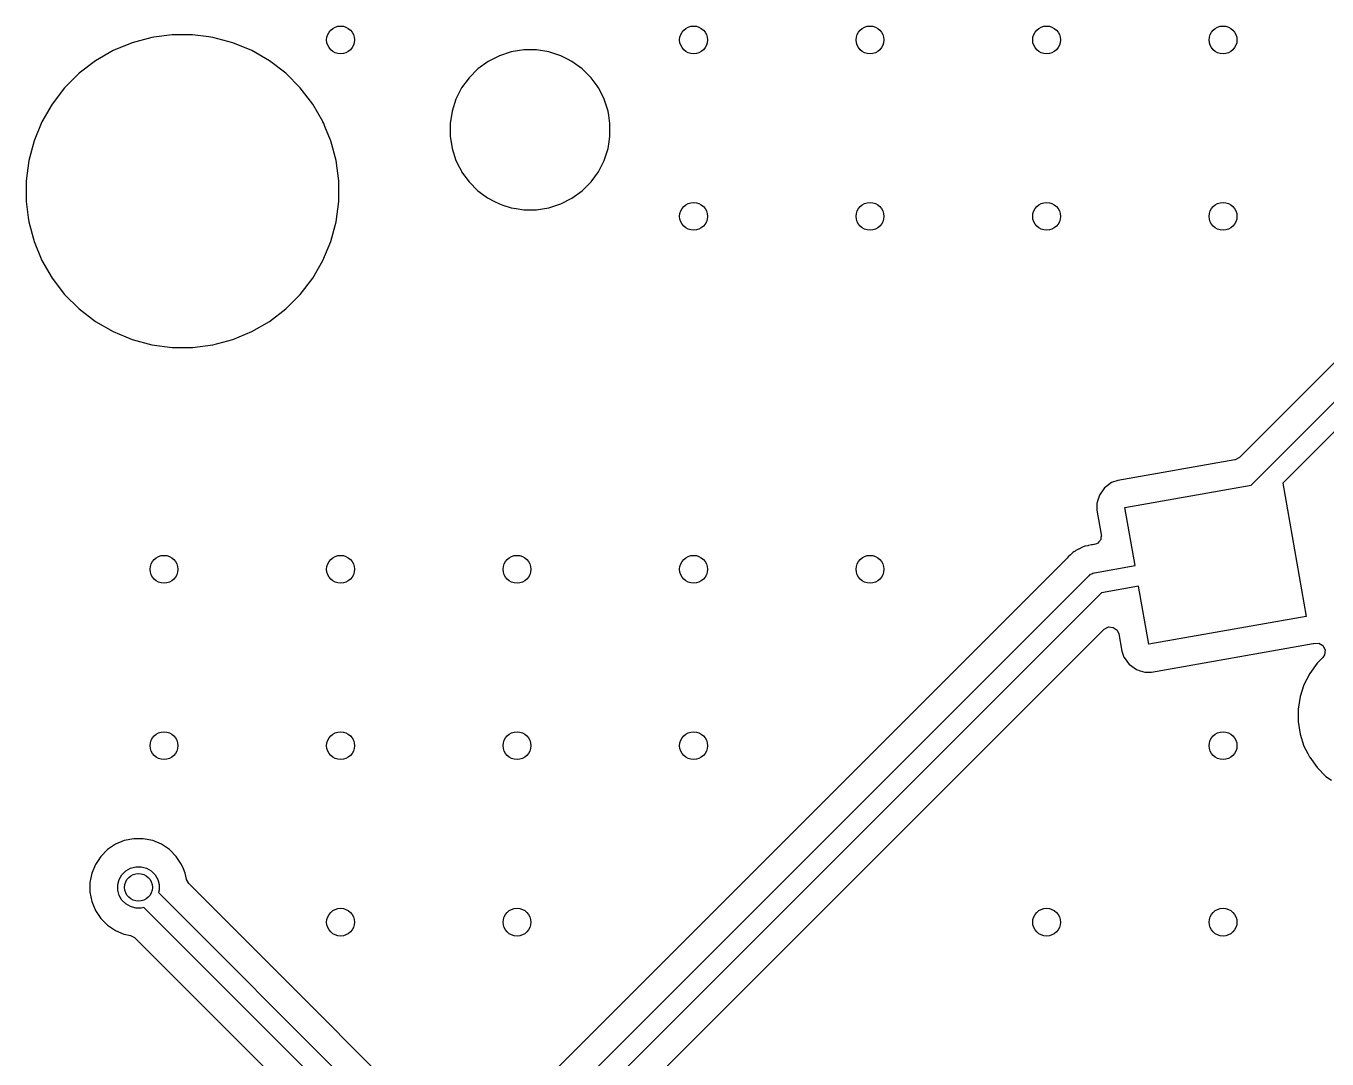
# Model space of a CAD drawing. Extents: x 2.6 to 14.2, y -9.4 to -3.8.
# Drawn here: x 9.005 to 9.742, y -7.408 to -6.823 of the extents above; entities that cross this region are included whole.
import ezdxf

# ---------------------------------------------------------------- set-up
doc = ezdxf.new("R2010")
doc.units = 0
doc.header["$MEASUREMENT"] = 0
doc.layers.add('BLACK', color=7, linetype='CONTINUOUS')

msp = doc.modelspace()

# ---------------------------------------------------------------- linework, layer by layer
at = {"layer": 'BLACK', "linetype": 'CONTINUOUS'}
for p, q in [((9.06509, -6.83215), (9.05436, -6.83659)), ((9.06517, -6.83213), (9.06509, -6.83215)), ((9.06509, -6.83215), (9.06509, -6.83215)), ((9.07631, -6.82914), (9.06517, -6.83213)), ((9.07739, -6.829), (9.07631, -6.82914)), ((9.08782, -6.82763), (9.07739, -6.829)), ((9.09944, -6.82763), (9.08782, -6.82763)), ((9.08782, -6.82763), (9.08782, -6.82763)), ((9.10867, -6.82884), (9.09944, -6.82763)), ((9.09944, -6.82763), (9.09944, -6.82763)), ((9.11095, -6.82914), (9.10867, -6.82884)), ((9.12217, -6.83215), (9.11095, -6.82914)), ((9.1329, -6.83659), (9.12217, -6.83215)), ((9.12217, -6.83215), (9.12217, -6.83215)), ((9.12217, -6.83215), (9.12217, -6.83215)), ((9.05436, -6.83659), (9.0443, -6.8424)), ((9.05436, -6.83659), (9.05436, -6.83659)), ((9.14296, -6.8424), (9.1329, -6.83659)), ((9.1329, -6.83659), (9.1329, -6.83659)), ((9.2732, -6.83952), (9.26685, -6.84276)), ((9.27998, -6.83732), (9.2732, -6.83952)), ((9.2732, -6.83952), (9.2732, -6.83952)), ((9.28703, -6.8362), (9.27998, -6.83732)), ((9.29416, -6.8362), (9.28703, -6.8362)), ((9.28703, -6.8362), (9.28703, -6.8362)), ((9.3012, -6.83732), (9.29416, -6.8362)), ((9.29416, -6.8362), (9.29416, -6.8362)), ((9.30798, -6.83952), (9.3012, -6.83732)), ((9.31175, -6.84145), (9.30798, -6.83952)), ((9.30798, -6.83952), (9.30798, -6.83952)), ((9.0443, -6.8424), (9.03509, -6.84947)), ((9.15217, -6.84947), (9.14296, -6.8424)), ((9.26108, -6.84695), (9.25604, -6.85199)), ((9.26685, -6.84276), (9.26108, -6.84695)), ((9.26108, -6.84695), (9.26108, -6.84695)), ((9.31433, -6.84276), (9.31175, -6.84145)), ((9.3201, -6.84695), (9.31433, -6.84276)), ((9.31433, -6.84276), (9.31433, -6.84276)), ((9.31433, -6.84276), (9.31433, -6.84276)), ((9.32514, -6.85199), (9.3201, -6.84695)), ((9.3201, -6.84695), (9.3201, -6.84695)), ((9.03508, -6.84947), (9.02687, -6.85768)), ((9.03509, -6.84947), (9.03508, -6.84947)), ((9.15218, -6.84947), (9.15217, -6.84947)), ((9.16039, -6.85768), (9.15218, -6.84947)), ((9.25604, -6.85199), (9.25185, -6.85776)), ((9.25604, -6.85199), (9.25604, -6.85199)), ((9.32853, -6.85666), (9.32514, -6.85199)), ((9.32514, -6.85199), (9.32514, -6.85199)), ((9.02687, -6.85768), (9.0198, -6.8669)), ((9.02687, -6.85768), (9.02687, -6.85768)), ((9.16746, -6.8669), (9.16039, -6.85768)), ((9.16039, -6.85768), (9.16039, -6.85768)), ((9.25185, -6.85776), (9.24861, -6.86411)), ((9.32933, -6.85776), (9.32853, -6.85666)), ((9.33136, -6.86174), (9.32933, -6.85776)), ((9.33257, -6.86411), (9.33136, -6.86174)), ((9.89872, -6.86099), (9.69255, -7.06715)), ((9.0198, -6.8669), (9.01399, -6.87696)), ((9.17317, -6.87679), (9.16746, -6.8669)), ((9.24861, -6.86411), (9.24641, -6.87089)), ((9.3331, -6.86575), (9.33257, -6.86411)), ((9.33477, -6.87089), (9.3331, -6.86575)), ((9.01399, -6.87696), (9.00955, -6.88769)), ((9.01399, -6.87696), (9.01399, -6.87696)), ((9.17327, -6.87696), (9.17317, -6.87679)), ((9.17367, -6.87793), (9.17327, -6.87696)), ((9.24641, -6.87089), (9.2453, -6.87793)), ((9.33518, -6.87346), (9.33477, -6.87089)), ((9.33589, -6.87793), (9.33518, -6.87346)), ((9.6991, -7.0829), (9.90785, -6.87415)), ((9.17387, -6.87841), (9.17367, -6.87793)), ((9.17436, -6.87961), (9.17387, -6.87841)), ((9.17757, -6.88734), (9.17436, -6.87961)), ((9.2453, -6.87793), (9.2453, -6.88506)), ((9.33589, -6.88506), (9.33589, -6.87793)), ((9.91447, -6.88424), (9.71705, -7.08166)), ((9.00955, -6.88769), (9.00655, -6.89889)), ((9.00955, -6.88769), (9.00955, -6.88769)), ((9.00955, -6.88769), (9.00955, -6.88769)), ((9.17771, -6.88769), (9.17757, -6.88734)), ((9.18072, -6.89891), (9.17771, -6.88769)), ((9.2453, -6.88506), (9.24641, -6.89211)), ((9.33477, -6.89211), (9.33537, -6.88832)), ((9.33537, -6.88832), (9.33589, -6.88506)), ((9.00654, -6.89891), (9.00503, -6.91042)), ((9.00655, -6.89889), (9.00654, -6.89891)), ((9.00654, -6.89891), (9.00654, -6.89891)), ((9.18223, -6.91042), (9.18072, -6.89891)), ((9.24641, -6.89211), (9.24861, -6.89889)), ((9.24861, -6.89889), (9.24861, -6.89889)), ((9.24861, -6.89889), (9.25059, -6.90277)), ((9.32933, -6.90524), (9.33257, -6.89889)), ((9.33257, -6.89889), (9.33405, -6.89433)), ((9.33257, -6.89889), (9.33257, -6.89889)), ((9.33405, -6.89433), (9.33477, -6.89211)), ((9.25059, -6.90277), (9.25153, -6.9046)), ((9.25153, -6.9046), (9.25185, -6.90524)), ((9.25185, -6.90524), (9.25604, -6.91101)), ((9.32514, -6.91101), (9.32933, -6.90524)), ((9.00503, -6.91042), (9.00503, -6.92204)), ((9.18223, -6.92204), (9.18223, -6.91042)), ((9.25604, -6.91101), (9.25604, -6.91101)), ((9.25604, -6.91101), (9.26108, -6.91605)), ((9.3201, -6.91605), (9.32514, -6.91101)), ((9.26108, -6.91605), (9.26108, -6.91605)), ((9.26108, -6.91605), (9.26574, -6.91943)), ((9.26574, -6.91943), (9.26685, -6.92024)), ((9.26685, -6.92024), (9.26999, -6.92184)), ((9.30798, -6.92348), (9.31433, -6.92024)), ((9.31433, -6.92024), (9.3201, -6.91605)), ((9.00503, -6.92204), (9.00624, -6.93127)), ((9.18072, -6.93355), (9.18223, -6.92204)), ((9.26999, -6.92184), (9.2732, -6.92348)), ((9.2732, -6.92348), (9.2732, -6.92348)), ((9.2732, -6.92348), (9.27526, -6.92414)), ((9.27526, -6.92414), (9.27998, -6.92568)), ((9.27998, -6.92568), (9.28282, -6.92613)), ((9.28282, -6.92613), (9.28703, -6.92679)), ((9.28703, -6.92679), (9.28703, -6.92679)), ((9.28703, -6.92679), (9.29416, -6.92679)), ((9.29416, -6.92679), (9.29757, -6.92625)), ((9.29757, -6.92625), (9.3012, -6.92568)), ((9.3012, -6.92568), (9.30798, -6.92348)), ((9.00624, -6.93127), (9.00654, -6.93355)), ((9.00654, -6.93355), (9.00955, -6.94477)), ((9.17771, -6.94477), (9.18072, -6.93355)), ((9.00955, -6.94477), (9.00955, -6.94477)), ((9.00955, -6.94477), (9.01399, -6.9555)), ((9.17327, -6.9555), (9.17771, -6.94477)), ((9.01399, -6.9555), (9.01399, -6.9555)), ((9.01399, -6.9555), (9.0198, -6.96556)), ((9.16746, -6.96556), (9.17327, -6.9555)), ((9.0198, -6.96556), (9.02687, -6.97477)), ((9.16039, -6.97477), (9.16746, -6.96556)), ((9.02687, -6.97477), (9.02687, -6.97477)), ((9.02687, -6.97477), (9.03508, -6.98299)), ((9.15217, -6.98299), (9.16039, -6.97477)), ((9.03508, -6.98299), (9.03509, -6.98299)), ((9.03509, -6.98299), (9.0443, -6.99006)), ((9.14296, -6.99006), (9.15217, -6.98299)), ((9.0443, -6.99006), (9.05436, -6.99586)), ((9.1329, -6.99586), (9.14296, -6.99006)), ((9.05436, -6.99586), (9.05436, -6.99586)), ((9.05436, -6.99586), (9.05436, -6.99586)), ((9.05436, -6.99586), (9.06159, -6.99886)), ((9.06159, -6.99886), (9.06376, -6.99976)), ((9.06376, -6.99976), (9.06509, -7.00031)), ((9.06509, -7.00031), (9.07631, -7.00331)), ((9.11095, -7.00331), (9.12217, -7.00031)), ((9.12217, -7.00031), (9.1329, -6.99586)), ((9.07631, -7.00331), (9.08782, -7.00483)), ((9.08782, -7.00483), (9.08782, -7.00483)), ((9.08782, -7.00483), (9.09944, -7.00483)), ((9.09944, -7.00483), (9.11095, -7.00331)), ((9.09944, -7.00483), (9.09944, -7.00483)), ((9.68995, -7.06851), (9.62358, -7.08021)), ((9.69014, -7.06847), (9.68995, -7.06851)), ((9.69255, -7.06715), (9.69014, -7.06847)), ((9.62005, -7.08142), (9.61667, -7.08397)), ((9.62358, -7.08021), (9.62005, -7.08142)), ((9.62358, -7.08021), (9.62358, -7.08021)), ((9.62754, -7.09552), (9.6991, -7.0829)), ((9.71705, -7.08166), (9.73039, -7.15734)), ((9.61319, -7.08852), (9.61234, -7.09131)), ((9.61606, -7.08443), (9.61319, -7.08852)), ((9.61667, -7.08397), (9.61606, -7.08443)), ((9.61234, -7.09131), (9.61173, -7.0933)), ((9.61173, -7.0933), (9.61173, -7.0933)), ((9.61173, -7.0933), (9.6118, -7.09704)), ((9.6118, -7.09704), (9.6118, -7.09704)), ((9.6118, -7.09704), (9.61424, -7.11088)), ((9.63335, -7.12847), (9.62754, -7.09552)), ((9.61405, -7.11257), (9.61393, -7.11361)), ((9.61431, -7.11157), (9.61405, -7.11257)), ((9.61424, -7.11088), (9.6142, -7.11123)), ((9.6142, -7.11123), (9.61431, -7.11157)), ((9.59975, -7.11989), (9.59935, -7.12023)), ((9.59976, -7.11989), (9.59975, -7.11989)), ((9.60129, -7.11917), (9.59976, -7.11989)), ((9.60148, -7.11908), (9.60129, -7.11917)), ((9.60129, -7.11917), (9.60129, -7.11917)), ((9.60313, -7.11813), (9.60148, -7.11908)), ((9.60406, -7.11788), (9.60313, -7.11813)), ((9.60445, -7.1177), (9.60406, -7.11788)), ((9.60493, -7.11747), (9.60445, -7.1177)), ((9.60445, -7.1177), (9.60445, -7.1177)), ((9.6066, -7.11718), (9.60493, -7.11747)), ((9.60701, -7.11709), (9.6066, -7.11718)), ((9.60865, -7.11665), (9.60701, -7.11709)), ((9.60918, -7.11665), (9.60865, -7.11665)), ((9.61003, -7.11658), (9.60918, -7.11665)), ((9.61028, -7.11653), (9.61003, -7.11658)), ((9.6116, -7.1161), (9.61028, -7.11653)), ((9.61181, -7.1159), (9.6116, -7.1161)), ((9.6122, -7.11574), (9.61181, -7.1159)), ((9.61285, -7.11494), (9.6122, -7.11574)), ((9.61362, -7.11423), (9.61285, -7.11494)), ((9.61371, -7.11389), (9.61362, -7.11423)), ((9.61393, -7.11361), (9.61371, -7.11389)), ((9.59453, -7.12464), (9.25733, -7.46184)), ((9.59483, -7.12434), (9.59453, -7.12464)), ((9.59453, -7.12464), (9.59453, -7.12464)), ((9.59538, -7.12355), (9.59483, -7.12434)), ((9.59684, -7.12233), (9.59538, -7.12355)), ((9.59699, -7.12218), (9.59684, -7.12233)), ((9.59819, -7.12098), (9.59699, -7.12218)), ((9.59865, -7.12071), (9.59819, -7.12098)), ((9.59935, -7.12023), (9.59865, -7.12071)), ((9.25388, -7.48759), (9.60732, -7.13415)), ((9.60732, -7.13415), (9.60739, -7.13409)), ((9.60739, -7.13409), (9.60742, -7.13406)), ((9.60742, -7.13406), (9.6075, -7.13401)), ((9.6075, -7.13401), (9.60822, -7.13341)), ((9.60822, -7.13341), (9.60882, -7.13317)), ((9.60882, -7.13317), (9.60936, -7.13282)), ((9.60936, -7.13282), (9.61026, -7.13257)), ((9.61026, -7.13257), (9.61035, -7.13253)), ((9.61035, -7.13253), (9.61039, -7.13253)), ((9.61039, -7.13253), (9.61047, -7.13251)), ((9.61047, -7.13251), (9.63335, -7.12847)), ((9.6354, -7.14011), (9.61436, -7.14382)), ((9.64121, -7.17306), (9.6354, -7.14011)), ((9.61436, -7.14382), (9.25806, -7.50012)), ((9.61591, -7.16457), (9.61832, -7.16325)), ((9.61832, -7.16325), (9.62106, -7.16345)), ((9.62106, -7.16345), (9.62327, -7.16509)), ((9.73039, -7.15734), (9.64121, -7.17306)), ((9.35709, -7.42338), (9.61591, -7.16457)), ((9.62327, -7.16509), (9.62416, -7.16717)), ((9.62416, -7.16717), (9.6259, -7.17702)), ((9.6259, -7.17702), (9.6259, -7.17702)), ((9.6259, -7.17702), (9.62703, -7.1803)), ((9.64273, -7.18881), (9.73435, -7.17265)), ((9.73435, -7.17265), (9.73467, -7.17254)), ((9.73467, -7.17254), (9.73742, -7.17241)), ((9.73742, -7.17241), (9.7398, -7.17379)), ((9.74079, -7.17898), (9.73972, -7.18061)), ((9.7398, -7.17379), (9.74106, -7.17624)), ((9.74106, -7.17624), (9.74079, -7.17898)), ((9.62703, -7.1803), (9.62712, -7.18056)), ((9.62712, -7.18056), (9.62867, -7.18262)), ((9.62867, -7.18262), (9.63012, -7.18455)), ((9.63012, -7.18455), (9.63013, -7.18455)), ((9.63013, -7.18455), (9.63422, -7.18741)), ((9.7365, -7.18383), (9.73231, -7.1896)), ((9.73972, -7.18061), (9.7365, -7.18383)), ((9.63422, -7.18741), (9.63422, -7.18741)), ((9.63422, -7.18741), (9.63632, -7.18806)), ((9.63632, -7.18806), (9.63899, -7.18887)), ((9.63899, -7.18887), (9.64273, -7.18881)), ((9.73231, -7.1896), (9.72907, -7.19595)), ((9.72907, -7.19595), (9.72687, -7.20273)), ((9.72907, -7.19595), (9.72907, -7.19595)), ((9.72687, -7.20273), (9.72575, -7.20977)), ((9.72575, -7.20977), (9.72575, -7.2169)), ((9.72575, -7.2169), (9.72687, -7.22394)), ((9.72687, -7.22394), (9.72907, -7.23072)), ((9.72907, -7.23072), (9.72907, -7.23072)), ((9.72907, -7.23072), (9.73127, -7.23504)), ((9.73127, -7.23504), (9.73222, -7.23692)), ((9.73222, -7.23692), (9.73231, -7.23708)), ((9.73231, -7.23708), (9.7365, -7.24284)), ((9.7365, -7.24284), (9.7365, -7.24284)), ((9.7365, -7.24284), (9.74154, -7.24789)), ((9.74154, -7.24789), (9.74154, -7.24789)), ((9.74154, -7.24789), (9.74459, -7.2501)), ((9.05118, -7.2894), (9.04734, -7.29324)), ((9.0557, -7.28638), (9.05118, -7.2894)), ((9.05118, -7.2894), (9.05118, -7.2894)), ((9.06072, -7.2843), (9.0557, -7.28638)), ((9.0557, -7.28638), (9.0557, -7.28638)), ((9.06604, -7.28324), (9.06072, -7.2843)), ((9.06072, -7.2843), (9.06072, -7.2843)), ((9.07148, -7.28324), (9.06604, -7.28324)), ((9.06604, -7.28324), (9.06604, -7.28324)), ((9.0768, -7.2843), (9.07148, -7.28324)), ((9.07148, -7.28324), (9.07148, -7.28324)), ((9.08182, -7.28638), (9.0768, -7.2843)), ((9.0768, -7.2843), (9.0768, -7.2843)), ((9.08634, -7.2894), (9.08182, -7.28638)), ((9.08182, -7.28638), (9.08182, -7.28638)), ((9.09018, -7.29324), (9.08634, -7.2894)), ((9.08634, -7.2894), (9.08634, -7.2894)), ((9.04734, -7.29324), (9.04432, -7.29776)), ((9.04734, -7.29324), (9.04734, -7.29324)), ((9.0932, -7.29776), (9.09018, -7.29324)), ((9.09018, -7.29324), (9.09018, -7.29324)), ((9.04224, -7.30278), (9.04118, -7.30811)), ((9.04432, -7.29776), (9.04224, -7.30278)), ((9.04224, -7.30278), (9.04224, -7.30278)), ((9.04432, -7.29776), (9.04432, -7.29776)), ((9.05785, -7.3063), (9.05939, -7.30363)), ((9.05939, -7.30363), (9.06157, -7.30145)), ((9.06157, -7.30145), (9.06424, -7.29991)), ((9.06424, -7.29991), (9.06722, -7.29911)), ((9.06722, -7.29911), (9.0703, -7.29911)), ((9.0703, -7.29911), (9.07328, -7.29991)), ((9.07328, -7.29991), (9.07595, -7.30145)), ((9.07595, -7.30145), (9.07813, -7.30363)), ((9.07813, -7.30363), (9.07967, -7.3063)), ((9.09424, -7.30027), (9.0932, -7.29776)), ((9.0932, -7.29776), (9.0932, -7.29776)), ((9.09528, -7.30278), (9.09424, -7.30027)), ((9.09596, -7.30621), (9.09528, -7.30278)), ((9.04118, -7.30811), (9.04118, -7.30811)), ((9.04118, -7.30811), (9.04118, -7.31354)), ((9.05705, -7.30928), (9.05785, -7.3063)), ((9.05705, -7.31236), (9.05705, -7.30928)), ((9.07967, -7.3063), (9.08047, -7.30928)), ((9.08047, -7.30928), (9.08047, -7.31236)), ((9.09598, -7.3063), (9.09596, -7.30621)), ((9.0973, -7.30871), (9.09598, -7.3063)), ((9.15242, -7.36383), (9.0973, -7.30871)), ((9.04118, -7.31354), (9.04118, -7.31354)), ((9.04118, -7.31354), (9.04118, -7.31354)), ((9.04118, -7.31354), (9.04224, -7.31887)), ((9.04224, -7.31887), (9.04224, -7.31887)), ((9.04224, -7.31887), (9.04432, -7.32389)), ((9.05785, -7.31534), (9.05705, -7.31236)), ((9.05939, -7.31801), (9.05785, -7.31534)), ((9.06157, -7.32019), (9.05939, -7.31801)), ((9.08047, -7.31236), (9.08009, -7.3138)), ((9.08009, -7.3138), (9.25388, -7.48759)), ((9.04432, -7.32389), (9.04432, -7.32389)), ((9.04432, -7.32389), (9.04734, -7.3284)), ((9.06424, -7.32173), (9.06157, -7.32019)), ((9.06722, -7.32253), (9.06424, -7.32173)), ((9.0703, -7.32253), (9.06722, -7.32253)), ((9.07173, -7.32215), (9.0703, -7.32253)), ((9.24553, -7.49594), (9.07173, -7.32215)), ((9.04734, -7.3284), (9.04734, -7.3284)), ((9.04734, -7.3284), (9.05118, -7.33224)), ((9.05118, -7.33224), (9.05118, -7.33224)), ((9.05118, -7.33224), (9.0557, -7.33526)), ((9.0557, -7.33526), (9.0557, -7.33526)), ((9.0557, -7.33526), (9.06051, -7.33726)), ((9.06051, -7.33726), (9.06072, -7.33734)), ((9.06072, -7.33734), (9.06415, -7.33802)), ((9.06415, -7.33802), (9.06658, -7.3393)), ((9.06658, -7.3393), (9.06665, -7.33936)), ((9.06665, -7.33936), (9.21978, -7.49249)), ((9.25043, -7.46184), (9.15242, -7.36383))]:
    msp.add_line(p, q, dxfattribs=at)
at = {"layer": 'BLACK'}
for centre in [(9.18323, -6.83054), (9.38323, -6.83054), (9.48323, -6.83054), (9.58323, -6.83054), (9.68323, -6.83054), (9.38323, -6.93054), (9.48323, -6.93054), (9.58323, -6.93054), (9.68323, -6.93054), (9.08323, -7.13054), (9.18323, -7.13054), (9.28323, -7.13054), (9.38323, -7.13054), (9.48323, -7.13054), (9.08323, -7.23054), (9.18323, -7.23054), (9.28323, -7.23054), (9.38323, -7.23054), (9.68323, -7.23054), (9.06876, -7.31082), (9.18323, -7.33054), (9.28323, -7.33054), (9.58323, -7.33054), (9.68323, -7.33054)]:
    msp.add_circle(centre, 0.00787, dxfattribs=at)

doc.saveas('drawing.dxf')
